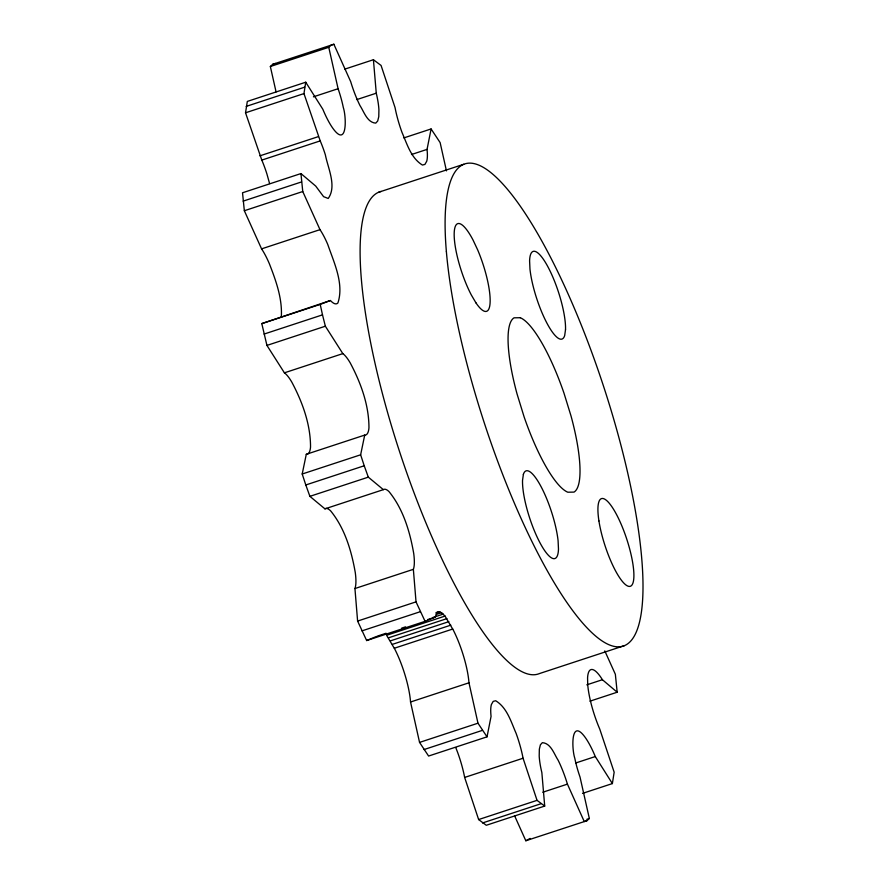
<?xml version="1.0" encoding="UTF-8"?>
<svg xmlns="http://www.w3.org/2000/svg" width="885" height="885" viewBox="0 0 885 885"><rect width="100%" height="100%" fill="white"/><g stroke="black" fill="none" stroke-linecap="round" stroke-linejoin="round"><path stroke-width="1.33" d="M269.593 183.56L266.938 174.046A38.807 9.536 71.8 0 0 261.805 160.096L245.532 112.793L247.313 101.421L305.734 82.216L322.826 109.242A43.022 10.576 71.8 0 0 333.059 128.579C347.473 148.359 346.389 116.731 343.325 107.583A38.807 9.536 71.8 0 0 338.092 88.721L328.766 47.303L331.167 45.091L333.877 44.25L350.692 81.663A43.022 10.576 71.8 0 0 359.996 105.603C364.067 111.809 367.175 122.539 375.749 123.137L377.707 121.002L378.78 116.632L378.913 109.84A38.807 9.536 71.8 0 0 376.269 93.202L373.415 59.726L344.851 69.118M281.341 316.598C282.381 298.334 275.877 280.457 269.317 263.63A38.807 9.536 71.8 0 0 261.573 248.862L244.337 210.73L242.523 192.775L300.944 173.571L315.713 186.082L323.589 196.658L328.213 198.461C336.975 186.292 328.025 168.449 325.359 154.842A38.807 9.536 71.8 0 0 320.226 140.892L303.964 93.589L305.734 82.216M373.415 59.726L381.07 65.446L395.042 107.561A43.022 10.576 71.8 0 0 402.022 132.462C407.078 144.045 411.06 158.149 422.433 165.052L424.911 164.422L426.703 161.291A38.807 9.536 71.8 0 0 427.046 149.399L431.095 128.956L403.826 137.916M487.027 736.84L477.977 723.2L468.973 682.8A44.173 10.852 71.8 0 0 453.242 629.987L445.033 616.082L386.612 635.286L394.821 649.192A44.173 10.852 71.8 0 1 410.54 702.004L419.556 742.404L428.594 756.044L487.027 736.84L491.064 716.396A38.807 9.536 71.8 0 1 491.407 704.504L493.21 701.374L495.688 700.743C507.061 707.646 511.032 721.751 516.099 733.333A43.022 10.576 71.8 0 1 523.068 758.235L537.051 800.35L544.706 806.069L541.852 772.594A38.807 9.536 71.8 0 1 539.197 755.956L539.341 749.164L540.403 744.794L542.361 742.659C550.946 743.256 554.054 753.987 558.114 760.193A43.022 10.576 71.8 0 1 567.429 784.132L584.244 821.545L586.954 820.705L589.344 818.492L580.029 777.074A38.807 9.536 71.8 0 1 574.785 758.224C571.721 749.064 570.637 717.436 585.062 737.216A43.022 10.576 71.8 0 1 595.284 756.553L612.376 783.579L582.518 793.391M445.033 616.082L441.571 612.697L438.695 611.701L436.593 613.183L435.409 617.044L425.077 621.336L366.655 640.541L357.606 621.071L354.94 588.536A43.022 10.576 71.8 0 0 355.294 572.661C351.489 550.846 344.829 528.301 330.658 510.888A38.807 9.536 71.8 0 0 324.939 508.853L309.894 496.341L305.801 484.969L302.205 474.006L306.287 454.293A43.022 10.576 71.8 0 0 310.535 447.025C310.558 424.192 302.349 401.867 291.696 381.922A38.807 9.536 71.8 0 0 284.406 372.828L266.938 345.416L261.794 323.611L330.415 300.502A43.022 10.576 71.8 0 0 337.904 302.958C344.232 283.853 334.043 262.734 327.749 244.426A38.807 9.536 71.8 0 0 319.994 229.657L302.758 191.525L300.944 173.571M425.077 621.336L416.027 601.866L413.361 569.332A43.022 10.576 71.8 0 0 413.715 553.457C409.91 531.642 403.25 509.096 389.079 491.684A38.807 9.536 71.8 0 0 383.36 489.648L368.315 477.148L364.222 465.764L360.637 454.801L364.709 435.088A43.022 10.576 71.8 0 0 368.956 427.82C368.979 404.987 360.77 382.663 350.117 362.717A38.807 9.536 71.8 0 0 342.827 353.624L325.359 326.211L322.505 314.861L320.215 304.407L330.415 300.502M612.376 783.579L614.157 772.207L599.787 729.163A44.173 10.852 71.8 0 1 587.706 684.459L587.574 677.932A44.173 10.852 71.8 0 1 602.408 679.713L617.177 692.225L589.908 701.186M276.065 91.896L270.345 66.508L272.746 64.295L333.877 44.25M530.126 838.427L525.823 840.75L514.605 815.804M366.655 640.541L375.837 636.724M270.345 66.508L328.766 47.303M246.185 106.399L304.606 87.195M245.532 112.793L303.964 93.589M313.423 96.83L338.092 88.721M356.799 99.596L376.269 93.202M259.902 155.837L318.323 136.633M261.805 160.096L320.226 140.892M243.143 201.127L301.564 181.923M411.47 154.521L427.046 149.399M244.337 210.73L302.758 191.525M378.769 192.2L463.74 164.267M261.573 248.862L319.994 229.657M261.794 323.611L320.215 304.407M264.084 334.065L322.505 314.861M266.938 345.416L325.359 326.211M284.406 372.828L342.827 353.624M306.287 454.293L364.709 435.088M302.205 474.006L360.637 454.801M305.801 484.969L364.222 465.764M309.894 496.341L368.315 477.148M324.939 508.853L383.36 489.648M354.94 588.536L413.361 569.332M357.606 621.071L416.027 601.866M361.965 630.872L420.386 611.668M436.106 612.553L438.695 611.701M436.15 613.172L440.044 611.889M436.382 614.4L441.571 612.697M432.853 617.509L443.241 614.101M376.988 636.249L386.081 633.262M401.657 628.14L405.551 626.857M427.621 619.6L435.409 617.044M388.493 637.819L446.914 618.626M390.429 640.862L448.85 621.657M392.387 644.357L450.808 625.153M394.334 648.24L452.755 629.036M410.54 702.004L468.973 682.8M624.323 645.663L539.352 673.596A253.774 62.37 71.8 0 1 399.633 451.848A253.774 62.37 71.8 0 1 381.147 191.448M586.821 684.835L602.408 679.713M419.556 742.404L477.977 723.2M424.015 749.562L482.436 730.357M544.706 806.069L486.285 825.274L478.63 819.554L464.647 777.439L523.068 758.235M575.814 762.958L595.284 756.553M542.759 792.241L567.429 784.132M478.63 819.554L537.051 800.35M482.502 822.961L540.923 803.757M586.755 819.344L589.344 818.492M525.823 840.75L586.954 820.705M272.746 64.295L275.445 63.454M431.095 128.956L440.133 142.596L446.449 170.871M604.798 650.895L615.352 674.27L617.177 692.225M455.797 747.648L457.678 752.538A43.022 10.576 71.8 0 1 464.647 777.439M523.378 474.393L522.537 480.323A46.142 11.339 71.8 0 0 539.629 542.129A46.142 11.339 71.8 0 0 558.479 549.065L558.092 540.79A46.142 11.339 71.8 0 0 541.388 487.259A46.142 11.339 71.8 0 0 523.378 474.393M565.526 329.607L564.685 335.537A46.142 11.339 71.8 0 1 546.676 322.671A46.142 11.339 71.8 0 1 529.971 269.14L529.595 260.865A46.142 11.339 71.8 0 1 548.446 267.801A46.142 11.339 71.8 0 1 565.526 329.607M520.247 317.715L514.074 317.826A92.283 22.678 71.8 0 0 517.039 393.913L524.108 416.868A92.283 22.678 71.8 0 0 567.816 492.215L574 492.104A92.283 22.678 71.8 0 0 571.035 416.016L563.955 393.062A92.283 22.678 71.8 0 0 520.247 317.715M475.964 302.88L471.285 294.915A46.142 11.339 71.8 0 1 454.193 233.109A46.142 11.339 71.8 0 1 473.044 240.045L477.668 249.88A46.142 11.339 71.8 0 1 490.135 301.851A46.142 11.339 71.8 0 1 475.964 302.88M598.924 520.911A46.142 11.339 71.8 0 0 629.545 586.423A46.142 11.339 71.8 0 0 619.257 520.015A46.142 11.339 71.8 0 0 598.924 520.911M446.372 251.572A253.774 62.37 71.8 0 0 606.623 643.616A253.774 62.37 71.8 0 0 579.111 319.706A253.774 62.37 71.8 0 0 446.372 251.572"/></g></svg>
